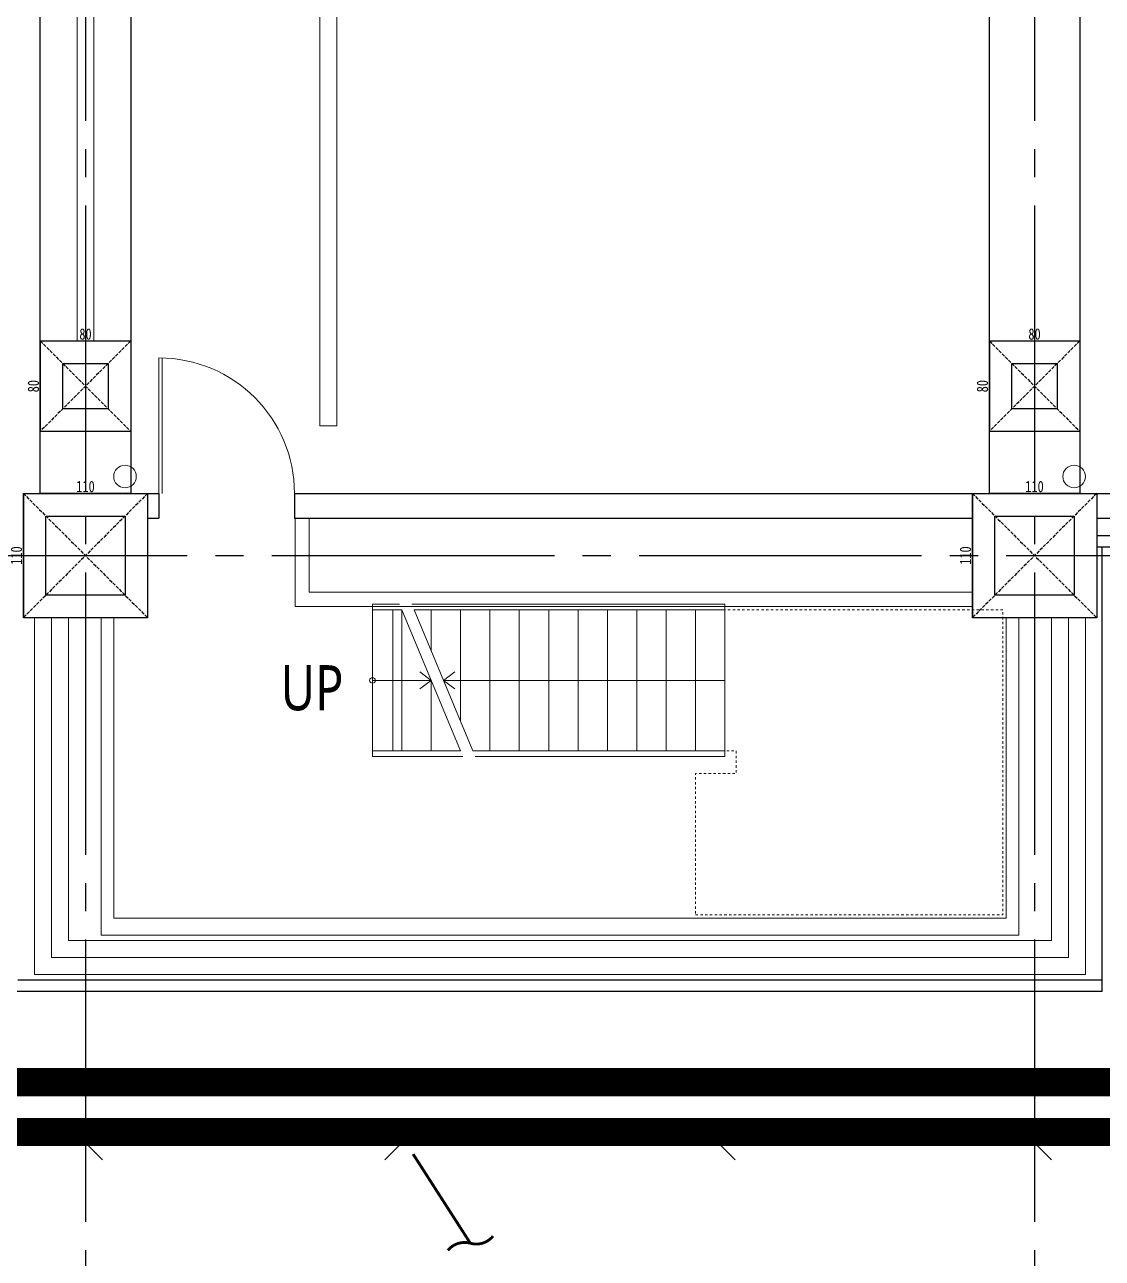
# Model space of a CAD drawing. Extents: x -3080 to 28500, y -1326 to 31609.
# Drawn here: x 17586 to 18540, y 8378 to 9470 of the extents above; entities that cross this region are included whole.
import ezdxf

# ---------------------------------------------------------------- set-up
doc = ezdxf.new("R2010")
doc.units = 0
doc.header["$LTSCALE"] = 100
for name, pattern in [('X-S-FAB-L05$0$COL-CEN-LIN', [3.25, 2.5, -0.25, 0.25, -0.25]), ('X-S-FAB-L05$0$DASHED', [0.75, 0.5, -0.25]), ('X-S-FAB-L05$0$HIDDEN', [0.4, 0.3, -0.1]), ('X-S-FAB-L05$0$JJP_虛線(退縮線、投影線、地下室範圍、非屬本工程、圖面分區)', [0.45, 0.3, -0.15]), ('X-S-FAB-L05$0$虛線', [0.004233, 0.002117, -0.002117])]:
    doc.linetypes.add(name, pattern=pattern)
for name, color, linetype in [('0-xref', 8, 'Continuous'), ('188K-SM-03-F05-ARCH-PA-Y2257103$0$K-岩棉 2hr 3.5-非抗', 53, 'Continuous'), ('188K-SM-07-F10-MECH-CR PIPE-Y2257103$0$00_AC_CHS_12℃', 4, 'Continuous'), ('188K-SM-07-F10-MECH-CR PIPE-Y2257103$0$00_AC_CHS_20℃', 3, 'Continuous'), ('X-S-FAB-L05$0$1_L05平面圖_1_A-OBJE-MEP', 8, 'Continuous'), ('X-S-FAB-L05$0$1_L05平面圖_1_A-STRS', 8, 'Continuous'), ('X-S-FAB-L05$0$1_L05平面圖_1_A-TEXT', 8, 'Continuous'), ('X-S-FAB-L05$0$1_L05平面圖_1_A-WALL-IN', 8, 'Continuous'), ('X-S-FAB-L05$0$1_L05平面圖_1_Door', 8, 'Continuous'), ('X-S-FAB-L05$0$1_L05平面圖_1_S-SLAB-SHOW', 8, 'Continuous'), ('X-S-FAB-L05$0$1_L05平面圖_1_S-WALL', 8, 'Continuous'), ('X-S-FAB-L05$0$A-WALL-IN', 8, 'Continuous'), ('X-S-FAB-L05$0$BEAM', 8, 'Continuous'), ('X-S-FAB-L05$0$BEAM-RC(P)', 8, 'Continuous'), ('X-S-FAB-L05$0$BLOCK', 8, 'Continuous'), ('X-S-FAB-L05$0$BR-D', 8, 'X-S-FAB-L05$0$DASHED'), ('X-S-FAB-L05$0$CCL', 8, 'X-S-FAB-L05$0$COL-CEN-LIN'), ('X-S-FAB-L05$0$COL', 8, 'Continuous'), ('X-S-FAB-L05$0$COL-S', 8, 'Continuous'), ('X-S-FAB-L05$0$S-鋼柱', 8, 'Continuous'), ('X-S-FAB-L05$0$WALL-RC', 8, 'Continuous'), ('X-S-FAB-L05$0$斜撐', 8, 'Continuous')]:
    doc.layers.add(name, color=color, linetype=linetype)
doc.layers.add('X-S-FAB-L05$0$XREF', color=8, linetype='Continuous', lineweight=0)
doc.styles.add('X-S-FAB-L05$0$DIM', font='', dxfattribs={"width": 0.8})
doc.styles.add('X-S-FAB-L05$0$Standard', font='', dxfattribs={"width": 0.8})
doc.styles.get('X-S-FAB-L05$0$DIM').set_extended_font_data('MingLiU')
doc.styles.get('X-S-FAB-L05$0$Standard').set_extended_font_data('Microsoft JhengHei')
doc.dimstyles.new('X-S-FAB-L05$0$JJP_005_defpoint', dxfattribs={"dimtxt": 20, "dimasz": 0.5, "dimexe": 0.5, "dimexo": 0.5, "dimgap": 0.5, "dimtad": 1, "dimdsep": 46, "dimtxsty": 'X-S-FAB-L05$0$DIM', "dimblk": 'X-S-FAB-L05$0$_None', "dimcen": 10, "dimclrd": 256, "dimclre": 256, "dimclrt": 256, "dimadec": 0, "dimazin": 0, "dimtfac": 1, "dimtix": 1, "dimtmove": 2, "dimatfit": 3, "dimldrblk": 'X-S-FAB-L05$0$_None', "dimfxl": 0.5, "dimtolj": 1, "dimtzin": 0, "dimarcsym": 0})

# ---------------------------------------------------------------- blocks, each defined once
blk = doc.blocks.new('*D174')
at = {"layer": 'DefPoints', "lineweight": -2, "transparency": 16777216}
blk.add_line((0, 0), (110, 0), dxfattribs=at)
at = {"layer": 'DefPoints', "color": 0, "transparency": 16777216}
for p in [(0, 0), (110, 0), (110, 0)]:
    blk.add_point(p, dxfattribs=at)
at = {"layer": 'DefPoints', "transparency": 16777216, "insert": (55, 6.1), "char_height": 10, "attachment_point": 5, "style": 'X-S-FAB-L05$0$DIM'}
blk.add_mtext('\\A1;110', dxfattribs=at)
blk = doc.blocks.new('X-S-FAB-L05$0$_None')
blk = doc.blocks.new('*D175')
at = {"layer": 'DefPoints', "lineweight": -2, "transparency": 16777216}
blk.add_line((0, 0), (0, -110), dxfattribs=at)
at = {"layer": 'DefPoints', "color": 0, "transparency": 16777216}
for p in [(0, 0), (0, -110), (0, -110)]:
    blk.add_point(p, dxfattribs=at)
at = {"layer": 'DefPoints', "transparency": 16777216, "insert": (-6.1, -55), "char_height": 10, "attachment_point": 5, "rotation": 90, "style": 'X-S-FAB-L05$0$DIM'}
blk.add_mtext('\\A1;110', dxfattribs=at)
blk = doc.blocks.new('*D176')
at = {"layer": 'DefPoints', "lineweight": -2, "transparency": 16777216}
blk.add_line((0, 0), (80, 0), dxfattribs=at)
at = {"layer": 'DefPoints', "color": 0, "transparency": 16777216}
for p in [(0, 0), (80, 0), (80, 0)]:
    blk.add_point(p, dxfattribs=at)
at = {"layer": 'DefPoints', "transparency": 16777216, "insert": (40, 6.1), "char_height": 10, "attachment_point": 5, "style": 'X-S-FAB-L05$0$DIM'}
blk.add_mtext('\\A1;80', dxfattribs=at)
blk = doc.blocks.new('*D177')
at = {"layer": 'DefPoints', "lineweight": -2, "transparency": 16777216}
blk.add_line((0, 0), (0, -80), dxfattribs=at)
at = {"layer": 'DefPoints', "color": 0, "transparency": 16777216}
for p in [(0, 0), (0, -80), (0, -80)]:
    blk.add_point(p, dxfattribs=at)
at = {"layer": 'DefPoints', "transparency": 16777216, "insert": (-6.1, -40), "char_height": 10, "attachment_point": 5, "rotation": 90, "style": 'X-S-FAB-L05$0$DIM'}
blk.add_mtext('\\A1;80', dxfattribs=at)
blk = doc.blocks.new('X-S-FAB-L05$0$牆_141_1', base_point=(17855, 9890))
at = {"layer": 'X-S-FAB-L05$0$A-WALL-IN', "color": 3, "lineweight": 0, "flags": 128}
for points in [[(17847.5, 9890), (17847.5, 9115)], [(17862.5, 9890), (17847.5, 9890)], [(17862.5, 9115), (17862.5, 9890)], [(17847.5, 9115), (17862.5, 9115)]]:
    blk.add_lwpolyline(points, dxfattribs=at)
blk = doc.blocks.new('X-S-FAB-L05$0$斜撐')
at = {"layer": 'X-S-FAB-L05$0$BR-D', "const_width": 0.5}
blk.add_lwpolyline([(962.11, 215.55, -0.296213), (957.95, 215.19, 0.299957), (953.75, 214.85, 0.006918)], format="xyb", dxfattribs=at)
at = {"layer": 'X-S-FAB-L05$0$BR-D', "linetype": 'ByBlock', "const_width": 0.5}
blk.add_lwpolyline([(964.37, 197.57), (957.95, 215.19)], dxfattribs=at)
blk = doc.blocks.new('X-S-FAB-L05$0$SC1')
at = {"layer": 'DefPoints'}
blk.add_line((27925, 8342.1), (27955, 8312.1), dxfattribs=at)
blk = doc.blocks.new('X-S-FAB-L05$0$VC(C)')
at = {"layer": 'X-S-FAB-L05$0$S-鋼柱'}
for p in [(-10300, 152.9), (-9740, 152.9), (-9460, 152.9)]:
    blk.add_blockref('X-S-FAB-L05$0$SC1', p, dxfattribs=at)
at = {"layer": 'X-S-FAB-L05$0$S-鋼柱', "rotation": 90}
blk.add_blockref('X-S-FAB-L05$0$SC1', (26247.1, -19460), dxfattribs=at)
at = {"layer": 'X-S-FAB-L05$0$斜撐', "xscale": 5.000000000000001, "yscale": 5.000000000000001, "zscale": 5.000000000000001, "rotation": 192.6853631040205}
blk.add_blockref('X-S-FAB-L05$0$斜撐', (22417.2, 10492.6), dxfattribs=at)
blk = doc.blocks.new('188K-SM-03-F05-ARCH-PA-Y2257103')
at = {"layer": '188K-SM-03-F05-ARCH-PA-Y2257103$0$K-岩棉 2hr 3.5-非抗'}
for p, q in [((18937.5, 9017.5, 0), (18535, 9017.5, 0)), ((18937.5, 9007.5, 0), (18535, 9007.5, 0)), ((18540, 8614), (18540, 9007.5)), ((18540, 8624, 0), (17580, 8624, 0)), ((18540, 8614, 0), (17570, 8614, 0))]:
    blk.add_line(p, q, dxfattribs=at)
blk = doc.blocks.new('188K-SM-07-F10-MECH-CR PIPE-Y2257103')
at = {"layer": '188K-SM-07-F10-MECH-CR PIPE-Y2257103$0$00_AC_CHS_12℃', "ltscale": 1000, "const_width": 25}
blk.add_lwpolyline([(1851.868, 8891.806), (17554.694, 8891.806), (17554.694, 8533.781), (18869.339, 8533.781), (18869.339, 8210.953), (19145.512, 8210.953), (19145.512, 7193.101), (21593.159, 7193.101), (21593.159, 6074.065)], dxfattribs=at)
at = {"layer": '188K-SM-07-F10-MECH-CR PIPE-Y2257103$0$00_AC_CHS_20℃', "ltscale": 1000, "const_width": 25}
blk.add_lwpolyline([(1851.868, 8847.601), (17514.253, 8847.601), (17514.253, 8489.576), (18832.722, 8489.576), (18832.722, 8166.748), (19093.353, 8166.748), (19093.353, 7148.896), (21554.57, 7148.896), (21554.57, 6074.065)], dxfattribs=at)
blk = doc.blocks.new('*U59')
at = {"layer": 'DefPoints', "linetype": 'X-S-FAB-L05$0$HIDDEN', "ltscale": 0.1}
for p, q in [((110, 0), (0, -110)), ((0, 0), (110, -110))]:
    blk.add_line(p, q, dxfattribs=at)
at = {"layer": 'X-S-FAB-L05$0$COL', "ltscale": 0.1}
blk.add_lwpolyline([(0, 0), (110, 0), (110, -110), (0, -110)], close=True, dxfattribs=at)
at = {"layer": 'DefPoints'}
dim = blk.add_linear_dim(base=(110, 0), p1=(0, 0), p2=(110, 0), dimstyle='X-S-FAB-L05$0$JJP_005_defpoint', override={"dimtxt": 10}, dxfattribs=at)
dim.commit()
dim.dimension.update_dxf_attribs({"geometry": '*D174', "text_midpoint": (55, 6.067)})
dim = blk.add_linear_dim(base=(0, -110), p1=(0, 0), p2=(0, -110), angle=90, dimstyle='X-S-FAB-L05$0$JJP_005_defpoint', override={"dimtxt": 10}, dxfattribs=at)
dim.commit()
dim.dimension.update_dxf_attribs({"geometry": '*D175', "text_midpoint": (-6.067, -55)})
blk = doc.blocks.new('*U63')
at = {"layer": 'DefPoints', "linetype": 'X-S-FAB-L05$0$HIDDEN', "ltscale": 0.1}
for p, q in [((80, 0), (0, -80)), ((0, 0), (80, -80))]:
    blk.add_line(p, q, dxfattribs=at)
at = {"layer": 'X-S-FAB-L05$0$COL', "ltscale": 0.1}
blk.add_lwpolyline([(0, 0), (80, 0), (80, -80), (0, -80)], close=True, dxfattribs=at)
at = {"layer": 'DefPoints'}
dim = blk.add_linear_dim(base=(80, 0), p1=(0, 0), p2=(80, 0), dimstyle='X-S-FAB-L05$0$JJP_005_defpoint', override={"dimtxt": 10}, dxfattribs=at)
dim.commit()
dim.dimension.update_dxf_attribs({"geometry": '*D176', "text_midpoint": (40, 6.067)})
dim = blk.add_linear_dim(base=(0, -80), p1=(0, 0), p2=(0, -80), angle=90, dimstyle='X-S-FAB-L05$0$JJP_005_defpoint', override={"dimtxt": 10}, dxfattribs=at)
dim.commit()
dim.dimension.update_dxf_attribs({"geometry": '*D177', "text_midpoint": (-6.067, -40)})
blk = doc.blocks.new('X-S-FAB-L05$0$FAB2-L05')
at = {"layer": 'X-S-FAB-L05$0$CCL'}
for p, q in [((-8520, 11005), (-8520, 0)), ((-7680, 11005), (-7680, 0)), ((-26880, 9720), (1210, 9720))]:
    blk.add_line(p, q, dxfattribs=at)
at = {"layer": 'X-S-FAB-L05$0$COL-S'}
for points in [[(-8540, 9890), (-8500, 9890), (-8500, 9850), (-8540, 9850)], [(-7700, 9890), (-7660, 9890), (-7660, 9850), (-7700, 9850)], [(-8555, 9755), (-8485, 9755), (-8485, 9685), (-8555, 9685)], [(-7715, 9755), (-7645, 9755), (-7645, 9685), (-7715, 9685)]]:
    blk.add_lwpolyline(points, close=True, dxfattribs=at)
at = {"layer": 'X-S-FAB-L05$0$BEAM'}
for name, p in [('*U63', (-8560, 9910)), ('*U63', (-7720, 9910)), ('*U59', (-8575, 9775)), ('*U59', (-7735, 9775))]:
    blk.add_blockref(name, p, dxfattribs=at)
blk = doc.blocks.new('X-S-FAB-L05')
at = {"layer": 'X-S-FAB-L05$0$1_L05平面圖_1_A-OBJE-MEP', "color": 8, "lineweight": 0, "ltscale": 10}
for centre in [(17675, 9070), (18515, 9070)]:
    blk.add_circle(centre, 10, dxfattribs=at)
at = {"layer": 'X-S-FAB-L05$0$1_L05平面圖_1_A-STRS', "color": 4, "lineweight": 0, "ltscale": 10}
for p, q in [((17917.92, 8957), (17894, 8957)), ((17894, 8957), (17894, 8952)), ((17894, 8952), (17920, 8952)), ((17972, 8827), (17894, 8827)), ((17894, 8827), (17894, 8822)), ((17894, 8822), (17974.08, 8822))]:
    blk.add_line(p, q, dxfattribs=at)
at = {"layer": 'X-S-FAB-L05$0$1_L05平面圖_1_A-STRS', "color": 12, "lineweight": 0, "ltscale": 10}
for p, q in [((17920, 8952), (17894, 8952)), ((17894, 8952), (17894, 8827)), ((17894, 8952), (17894, 8827)), ((17920, 8952), (17894, 8952)), ((17920, 8952), (17920, 8827)), ((17920, 8827), (17920, 8952)), ((17920, 8952), (17920, 8827)), ((17920, 8952), (17972, 8827)), ((17946, 8889.5), (17946, 8827)), ((17946, 8827), (17946, 8889.5)), ((17946, 8889.5), (17946, 8827)), ((17894, 8827), (17972, 8827)), ((17894, 8827), (17920, 8827)), ((17920, 8827), (17946, 8827)), ((17946, 8827), (17972, 8827))]:
    blk.add_line(p, q, dxfattribs=at)
at = {"layer": 'X-S-FAB-L05$0$1_L05平面圖_1_A-STRS', "color": 12, "linetype": 'X-S-FAB-L05$0$JJP_虛線(退縮線、投影線、地下室範圍、非屬本工程、圖面分區)', "lineweight": 0, "ltscale": 10}
for p, q in [((17912.046, 8827), (17912.046, 8952)), ((18206, 8957), (17928.751, 8957)), ((17930.831, 8952), (18206, 8952)), ((17946, 8952), (17930.831, 8952)), ((17930.831, 8952), (17982.831, 8827)), ((17946, 8952), (17946, 8915.536)), ((17946, 8915.536), (17946, 8952)), ((17946, 8952), (17946, 8915.536)), ((17972, 8952), (17946, 8952)), ((17972, 8952), (17972, 8853.036)), ((17972, 8853.036), (17972, 8952)), ((17972, 8952), (17972, 8853.036)), ((17998, 8952), (17972, 8952)), ((17998, 8952), (17998, 8827)), ((17998, 8827), (17998, 8952)), ((17998, 8952), (17998, 8827)), ((18024, 8952), (17998, 8952)), ((18024, 8952), (18024, 8827)), ((18024, 8827), (18024, 8952)), ((18024, 8952), (18024, 8827)), ((18050, 8952), (18024, 8952)), ((18050, 8952), (18050, 8827)), ((18050, 8827), (18050, 8952)), ((18050, 8952), (18050, 8827)), ((18076, 8952), (18050, 8952)), ((18076, 8952), (18076, 8827)), ((18076, 8827), (18076, 8952)), ((18076, 8952), (18076, 8827)), ((18102, 8952), (18076, 8952)), ((18102, 8952), (18102, 8827)), ((18102, 8827), (18102, 8952)), ((18102, 8952), (18102, 8827)), ((18128, 8952), (18102, 8952)), ((18128, 8952), (18128, 8827)), ((18128, 8827), (18128, 8952)), ((18128, 8952), (18128, 8827)), ((18154, 8952), (18128, 8952)), ((18154, 8952), (18154, 8827)), ((18154, 8827), (18154, 8952)), ((18154, 8952), (18154, 8827)), ((18180, 8952), (18154, 8952)), ((18180, 8952), (18180, 8827)), ((18180, 8827), (18180, 8952)), ((18180, 8952), (18180, 8827)), ((18206, 8952), (18180, 8952)), ((18206, 8952), (18206, 8957)), ((18206, 8827), (18206, 8952)), ((17966.831, 8897), (17956.831, 8889.5)), ((17956.831, 8889.5), (18180, 8889.5)), ((17956.831, 8889.5), (17966.831, 8882)), ((18180, 8889.5), (18206, 8889.5)), ((18206, 8827), (17982.831, 8827)), ((17982.831, 8827), (17998, 8827)), ((17998, 8827), (18024, 8827)), ((18024, 8827), (18050, 8827)), ((18050, 8827), (18076, 8827)), ((18076, 8827), (18102, 8827)), ((18102, 8827), (18128, 8827)), ((18128, 8827), (18154, 8827)), ((18154, 8827), (18180, 8827)), ((18180, 8827), (18206, 8827)), ((18206, 8822), (18206, 8827)), ((17984.911, 8822), (18206, 8822))]:
    blk.add_line(p, q, dxfattribs=at)
at = {"layer": 'X-S-FAB-L05$0$1_L05平面圖_1_A-STRS', "color": 12, "linetype": 'X-S-FAB-L05$0$虛線', "lineweight": 0, "ltscale": 10}
for p, q in [((18206, 8952), (17930.831, 8952)), ((18206, 8827), (18206, 8952)), ((17982.831, 8827), (18206, 8827))]:
    blk.add_line(p, q, dxfattribs=at)
at = {"layer": 'X-S-FAB-L05$0$1_L05平面圖_1_A-STRS', "color": 8, "lineweight": 0, "ltscale": 10}
for p, q in [((17946, 8889.5), (17936, 8897)), ((17894, 8889.5), (17920, 8889.5)), ((17920, 8889.5), (17946, 8889.5)), ((17936, 8882), (17946, 8889.5))]:
    blk.add_line(p, q, dxfattribs=at)
at = {"layer": 'X-S-FAB-L05$0$1_L05平面圖_1_A-STRS', "color": 8, "lineweight": 0, "ltscale": 10, "flags": 128}
blk.add_lwpolyline([(17894, 8887, 1), (17894, 8892, 1)], format="xyb", close=True, dxfattribs=at)
at = {"layer": 'X-S-FAB-L05$0$1_L05平面圖_1_A-WALL-IN', "color": 3, "lineweight": 0, "ltscale": 10, "flags": 128}
for points in [[(17838, 9033), (17825.5, 9033)], [(17825.5, 9033), (17825.5, 8955)], [(17838, 8967.5), (17838, 9033)], [(18425, 8967.5), (17838, 8967.5)], [(17825.5, 8955), (17838, 8955)], [(17838, 8955), (18425, 8955)], [(17595, 8945), (17595, 8629)], [(17610, 8644), (17610, 8945)], [(17653.75, 8945), (17653.75, 8679)], [(17665.05, 8679), (17665.05, 8945)], [(18454.95, 8945), (18454.95, 8679)], [(18466.25, 8679), (18466.25, 8945)], [(18510, 8945), (18510, 8644)], [(18525, 8644), (18525, 8945)], [(17653.75, 8664), (17653.75, 8679)], [(18454.95, 8679), (17665.05, 8679)], [(18466.25, 8664), (18466.25, 8679)], [(17653.75, 8664), (18466.25, 8664)], [(18510, 8644), (17610, 8644)], [(18525, 8629), (18525, 8644)], [(17595, 8629), (17610, 8629)], [(17610, 8629), (18525, 8629)]]:
    blk.add_lwpolyline(points, dxfattribs=at)
at = {"layer": 'X-S-FAB-L05$0$1_L05平面圖_1_Door', "color": 4, "lineweight": 0, "ltscale": 10}
for p, q in [((17705, 9055), (17705, 9175)), ((17708, 9175), (17708, 9055))]:
    blk.add_line(p, q, dxfattribs=at)
blk.add_arc((17705, 9055), 120, 0, 90, dxfattribs=at)
at = {"layer": 'X-S-FAB-L05$0$1_L05平面圖_1_S-SLAB-SHOW', "color": 15, "linetype": 'X-S-FAB-L05$0$虛線', "lineweight": 0, "ltscale": 10, "flags": 128}
blk.add_lwpolyline([(18180, 8682), (18452, 8682), (18452, 8952), (18206, 8952), (18206, 8827), (18216, 8827), (18216, 8807), (18180, 8807)], close=True, dxfattribs=at)
at = {"layer": 'X-S-FAB-L05$0$1_L05平面圖_1_S-WALL', "color": 12, "lineweight": 0, "ltscale": 10, "flags": 128}
for points in [[(17595, 8945), (17595, 8629)], [(17625, 8659), (17625, 8945)], [(18495, 8945), (18495, 8659)], [(18525, 8629), (18525, 8945)], [(18495, 8659), (17625, 8659)], [(17595, 8629), (17625, 8629)], [(17625, 8629), (18495, 8629)], [(18525, 8629), (18495, 8629)]]:
    blk.add_lwpolyline(points, dxfattribs=at)
at = {"layer": 'X-S-FAB-L05$0$A-WALL-IN', "color": 3, "lineweight": 0, "flags": 128}
for points in [[(17632.5, 9870), (17632.5, 9190)], [(17647.5, 9190), (17647.5, 9870)], [(17632.5, 9190), (17647.5, 9190)]]:
    blk.add_lwpolyline(points, dxfattribs=at)
at = {"layer": 'X-S-FAB-L05$0$BEAM-RC(P)'}
for points in [[(17600, 9870), (17680, 9870), (17680, 9055), (17600, 9055)], [(18440, 9870), (18520, 9870), (18520, 9055), (18440, 9055)]]:
    blk.add_lwpolyline(points, close=True, dxfattribs=at)
at = {"layer": 'X-S-FAB-L05$0$COL-S'}
for points in [[(17620, 9170), (17660, 9170), (17660, 9130), (17620, 9130)], [(18460, 9170), (18500, 9170), (18500, 9130), (18460, 9130)], [(17605, 9035), (17675, 9035), (17675, 8965), (17605, 8965)], [(18445, 9035), (18515, 9035), (18515, 8965), (18445, 8965)]]:
    blk.add_lwpolyline(points, close=True, dxfattribs=at)
at = {"layer": 'X-S-FAB-L05$0$WALL-RC'}
for p, q in [((17695, 9055), (17705, 9055)), ((17705, 9055), (17705, 9033)), ((17825, 9055), (18425, 9055)), ((17825, 9055), (17825, 9033)), ((18535, 9055), (19265, 9055)), ((17695, 9033), (17705, 9033)), ((17825, 9033), (18425, 9033)), ((18535, 9033), (19265, 9033))]:
    blk.add_line(p, q, dxfattribs=at)
at = {"layer": 'X-S-FAB-L05$0$A-WALL-IN', "color": 3, "lineweight": 0}
blk.add_blockref('X-S-FAB-L05$0$牆_141_1', (17855, 9890), dxfattribs=at)
at = {"layer": 'X-S-FAB-L05$0$BEAM'}
for name, p in [('*U63', (17600, 9190)), ('*U63', (18440, 9190)), ('*U59', (17585, 9055)), ('*U59', (18425, 9055))]:
    blk.add_blockref(name, p, dxfattribs=at)
at = {"layer": 'X-S-FAB-L05$0$BLOCK'}
blk.add_blockref('X-S-FAB-L05$0$FAB2-L05', (26160, -720), dxfattribs=at)
at = {"layer": 'X-S-FAB-L05$0$XREF'}
blk.add_blockref('X-S-FAB-L05$0$VC(C)', (0, 0), dxfattribs=at)
at = {"layer": 'X-S-FAB-L05$0$1_L05平面圖_1_A-TEXT', "color": 6, "linetype": 'Continuous', "lineweight": 0, "insert": (17812.745, 8882.677), "char_height": 40, "attachment_point": 4, "style": 'X-S-FAB-L05$0$Standard'}
blk.add_mtext('\\A1;{\\pql;\\fMicrosoft JhengHei|b0|i0|c136|p34;UP}', dxfattribs=at)

msp = doc.modelspace()

# ---------------------------------------------------------------- block references
at = {"layer": '0-xref'}
for name in ['X-S-FAB-L05', '188K-SM-03-F05-ARCH-PA-Y2257103']:
    msp.add_blockref(name, (0, 0), dxfattribs=at)

# ---------------------------------------------------------------- next in the draw order: block references
msp.add_blockref('188K-SM-07-F10-MECH-CR PIPE-Y2257103', (0, 0), dxfattribs=at)

doc.saveas('drawing.dxf')
